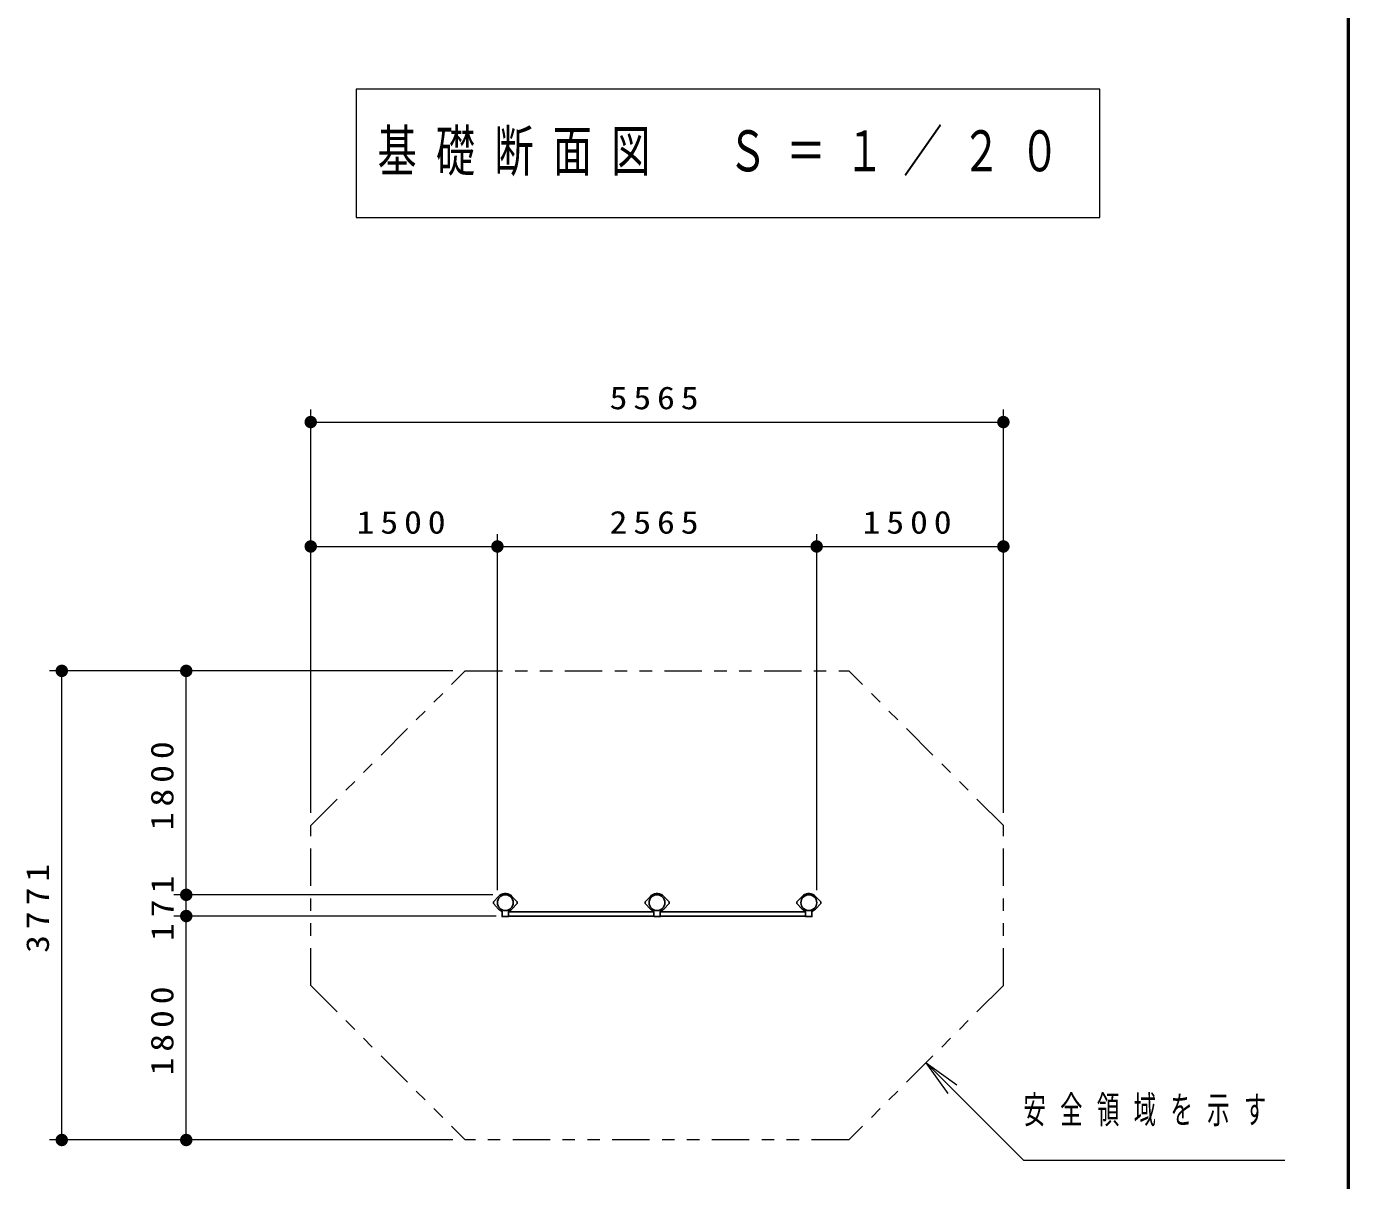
# Model space of a CAD drawing. Units: millimetres on the paper, with parts at other scales. Extents: x -365 to 0, y -68 to 257.
# Drawn here: x -106.2 to 0, y 72.2 to 165 of the extents above; entities that cross this region are included whole.
import ezdxf

# ---------------------------------------------------------------- set-up
doc = ezdxf.new("R2010")
doc.units = ezdxf.units.MM
doc.linetypes.add('USER3', pattern=[8, 3, -1, 1, -1, 1, -1])
for name, color, linetype, lineweight in [('LY_1', 7, 'Continuous', 25), ('LY_4', 7, 'Continuous', 13), ('LY_5', 7, 'Continuous', 13)]:
    doc.layers.add(name, color=color, linetype=linetype, lineweight=lineweight)
doc.styles.add('ＭＳ ゴシック', font='')
doc.styles.get('ＭＳ ゴシック').set_extended_font_data('MS Gothic')

# ---------------------------------------------------------------- blocks, each defined once
blk = doc.blocks.new('filled_dot')
at = {"color": 0, "linetype": 'Continuous', "lineweight": -2, "const_width": 1.25}
blk.add_lwpolyline([(-0.625, 0, 1), (0.625, 0, 1)], format="xyb", close=True, dxfattribs=at)

msp = doc.modelspace()

# ---------------------------------------------------------------- linework, layer by layer
at = {"layer": 'LY_1', "lineweight": 13}
for p, q in [((-83.388, 101.747), (-83.388, 134.169)), ((-27.734, 101.747), (-27.734, 134.169)), ((-83.388, 133.169), (-27.734, 133.169)), ((-83.388, 101.747), (-83.388, 124.169)), ((-68.388, 95.534), (-68.388, 124.169)), ((-42.734, 95.534), (-42.734, 124.169)), ((-27.734, 101.747), (-27.734, 124.169)), ((-83.388, 123.169), (-68.388, 123.169)), ((-68.388, 123.169), (-42.734, 123.169)), ((-42.734, 123.169), (-27.734, 123.169)), ((-71.966, 113.169), (-104.388, 113.169)), ((-103.388, 75.461), (-103.388, 113.169)), ((-71.966, 113.169), (-94.388, 113.169)), ((-93.388, 95.169), (-93.388, 113.169)), ((-68.753, 95.169), (-94.388, 95.169)), ((-93.388, 93.461), (-93.388, 95.169)), ((-68.499, 93.461), (-94.388, 93.461)), ((-93.388, 75.461), (-93.388, 93.461)), ((-32.177, 79.197), (-33.945, 81.672)), ((-33.945, 81.672), (-31.47, 79.904)), ((-33.945, 81.672), (-31.823, 79.551)), ((-71.966, 75.461), (-104.388, 75.461)), ((-71.966, 75.461), (-94.388, 75.461))]:
    msp.add_line(p, q, dxfattribs=at)
at = {"layer": 'LY_1', "linetype": 'USER3', "lineweight": 13}
for p, q in [((-83.388, 100.747), (-70.966, 113.169)), ((-70.966, 113.169), (-40.155, 113.169)), ((-27.734, 100.747), (-40.155, 113.169)), ((-83.388, 87.883), (-83.388, 100.747)), ((-27.734, 87.883), (-27.734, 100.747)), ((-83.388, 87.883), (-70.966, 75.461)), ((-27.734, 87.883), (-40.155, 75.461)), ((-40.155, 75.461), (-70.966, 75.461))]:
    msp.add_line(p, q, dxfattribs=at)
at = {"layer": 'LY_1', "color": 3}
for p, q in [((-67.499, 93.79), (-55.814, 93.79)), ((-55.307, 93.79), (-43.622, 93.79)), ((-55.814, 93.461), (-67.499, 93.461)), ((-43.622, 93.461), (-55.307, 93.461))]:
    msp.add_line(p, q, dxfattribs=at)
for points in [[(-68.287, 95.044), (-68.713, 94.598), (-68.713, 94.471), (-68.287, 94.024), (-68.238, 93.978), (-68.185, 93.936), (-68.129, 93.899), (-68.069, 93.867), (-68.007, 93.841), (-68.007, 93.412), (-67.499, 93.412), (-67.499, 93.841), (-67.436, 93.867), (-67.377, 93.899), (-67.32, 93.936), (-67.267, 93.978), (-67.219, 94.024), (-66.792, 94.471), (-66.792, 94.598), (-67.219, 95.044), (-67.318, 95.131), (-67.432, 95.199), (-67.556, 95.246), (-67.686, 95.269), (-67.819, 95.269), (-67.949, 95.246), (-68.073, 95.199), (-68.187, 95.131)], [(-56.095, 95.044), (-56.521, 94.598), (-56.521, 94.471), (-56.095, 94.024), (-56.046, 93.978), (-55.993, 93.936), (-55.937, 93.899), (-55.877, 93.867), (-55.815, 93.841), (-55.815, 93.412), (-55.307, 93.412), (-55.307, 93.841), (-55.244, 93.867), (-55.185, 93.899), (-55.128, 93.936), (-55.075, 93.978), (-55.027, 94.024), (-54.6, 94.471), (-54.6, 94.598), (-55.027, 95.044), (-55.126, 95.131), (-55.24, 95.199), (-55.364, 95.246), (-55.494, 95.269), (-55.627, 95.269), (-55.757, 95.246), (-55.881, 95.199), (-55.995, 95.131)], [(-43.903, 95.044), (-44.329, 94.598), (-44.329, 94.471), (-43.903, 94.024), (-43.854, 93.978), (-43.801, 93.936), (-43.745, 93.899), (-43.685, 93.867), (-43.623, 93.841), (-43.623, 93.412), (-43.115, 93.412), (-43.115, 93.841), (-43.052, 93.867), (-42.993, 93.899), (-42.936, 93.936), (-42.883, 93.978), (-42.835, 94.024), (-42.408, 94.471), (-42.408, 94.598), (-42.835, 95.044), (-42.934, 95.131), (-43.048, 95.199), (-43.172, 95.246), (-43.302, 95.269), (-43.435, 95.269), (-43.565, 95.246), (-43.689, 95.199), (-43.803, 95.131)]]:
    msp.add_lwpolyline(points, close=True, dxfattribs=at)
at = {"layer": 'LY_1', "lineweight": 13}
msp.add_lwpolyline([(-33.945, 81.672), (-26.122, 73.85), (-5.122, 73.85)], dxfattribs=at)
at = {"layer": 'LY_1', "color": 3}
for centre in [(-67.753, 94.534), (-55.561, 94.534), (-43.369, 94.534)]:
    msp.add_circle(centre, 0.635, dxfattribs=at)
at = {"layer": 'LY_4'}
for p, q in [((-79.739, 159.922), (-79.739, 149.622)), ((-19.981, 159.922), (-79.739, 159.922)), ((-19.981, 149.622), (-19.981, 159.922)), ((-79.739, 149.622), (-19.981, 149.622))]:
    msp.add_line(p, q, dxfattribs=at)
at = {"layer": 'LY_5', "lineweight": 50}
msp.add_line((0, 0), (0, 257), dxfattribs=at)

# ---------------------------------------------------------------- block references
at = {"layer": 'LY_1', "lineweight": 13, "xscale": 0.4, "yscale": 0.4}
for p in [(-83.388, 133.169), (-83.388, 123.169), (-68.388, 123.169), (-42.734, 123.169)]:
    msp.add_blockref('filled_dot', p, dxfattribs=at)
for p, rotation in [((-27.734, 133.169), 180), ((-68.388, 123.169), 180), ((-42.734, 123.169), 180), ((-27.734, 123.169), 180), ((-103.388, 113.169), 270), ((-93.388, 113.169), 270), ((-93.388, 95.169), 270), ((-93.388, 95.169), 90), ((-93.388, 93.461), 270), ((-93.388, 93.461), 90), ((-103.388, 75.461), 90), ((-93.388, 75.461), 90)]:
    msp.add_blockref('filled_dot', p, dxfattribs=dict(at, rotation=rotation))

# ---------------------------------------------------------------- texts
at = {"layer": 'LY_1', "style": 'ＭＳ ゴシック'}
for s, insert, char_height, attachment_point in [('\\T1.33;\\W1.15;5565', (-55.561, 134.169), 1.833, 8), ('\\T1.33;\\W1.15;1500', (-75.888, 124.169), 1.833, 8), ('\\T1.33;\\W1.15;2565', (-55.561, 124.169), 1.833, 8), ('\\T1.33;\\W1.15;1500', (-35.234, 124.169), 1.833, 8), ('\\T1.64;\\W0.6;安全領域を示す', (-26.122, 79), 2.199, 1)]:
    msp.add_mtext(s, dxfattribs=dict(at, insert=insert, char_height=char_height, attachment_point=attachment_point))
at = {"layer": 'LY_1', "char_height": 1.833, "attachment_point": 8, "rotation": 90, "style": 'ＭＳ ゴシック'}
for s, insert in [('\\T1.33;\\W1.15;1800', (-94.388, 104.169)), ('\\T1.33;\\W1.15;3771', (-104.388, 94.315)), ('\\T1.33;\\W1.15;171', (-94.388, 94.315)), ('\\T1.33;\\W1.15;1800', (-94.388, 84.461))]:
    msp.add_mtext(s, dxfattribs=dict(at, insert=insert))
at = {"layer": 'LY_4', "insert": (-49.86, 154.772), "char_height": 3.299, "attachment_point": 5, "style": 'ＭＳ ゴシック'}
msp.add_mtext('\\T1.49;\\W0.7;基礎断面図\u3000Ｓ＝１／２０', dxfattribs=at)

doc.saveas('drawing.dxf')
